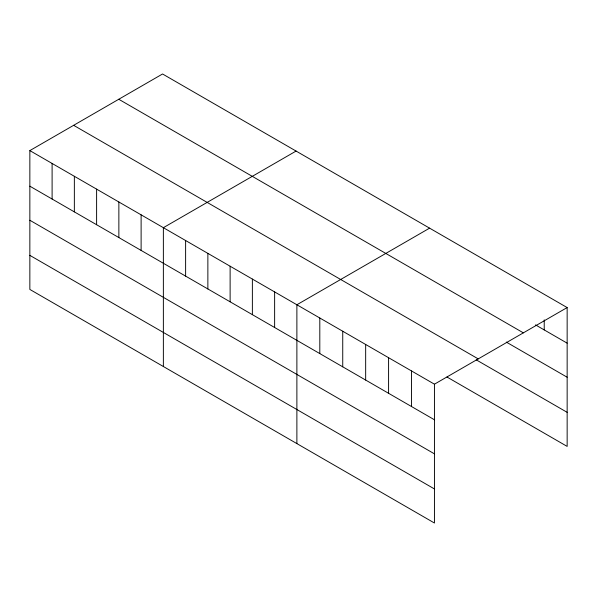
<?xml version="1.0" encoding="UTF-8"?>
<svg xmlns="http://www.w3.org/2000/svg" width="597" height="597" viewBox="0 0 597 597"><rect width="100%" height="100%" fill="white"/><g stroke="black" fill="none" stroke-linecap="round" stroke-linejoin="round"><path stroke-width="0.9" d="M29.85 150.601L434.444 384.184L434.444 523.017L29.85 289.433L29.85 150.601L162.556 73.983L567.15 307.567L567.15 446.399L446.981 377.02M296.075 151.063L163.369 227.681L163.369 366.513M429.586 228.151L296.881 304.768L296.881 443.601M434.444 384.184L567.15 307.567M535.524 324.895L567.15 343.156M118.766 99.266L523.36 332.85M506.278 342.081L567.15 377.222M73.64 125.318L478.234 358.901M476.234 359.842L567.15 412.333M29.85 186.182L434.444 419.773M29.85 220.256L434.444 453.847M29.85 255.359L434.444 488.95M544.225 319.88L544.225 329.917M411.512 370.953L411.512 406.535M388.587 357.715L388.587 393.296M365.662 344.476L365.662 380.058M342.738 331.238L342.738 366.827M319.805 318.007L319.805 353.588M274.627 291.918L274.627 327.507M252.374 279.075L252.374 314.656M230.121 266.225L230.121 301.806M207.868 253.374L207.868 288.963M185.615 240.531L185.615 276.113M141.116 214.838L141.116 250.419M118.863 201.987L118.863 237.569M96.61 189.137L96.61 224.726M74.356 176.294L74.356 211.875M52.103 163.444L52.103 199.032"/></g></svg>
